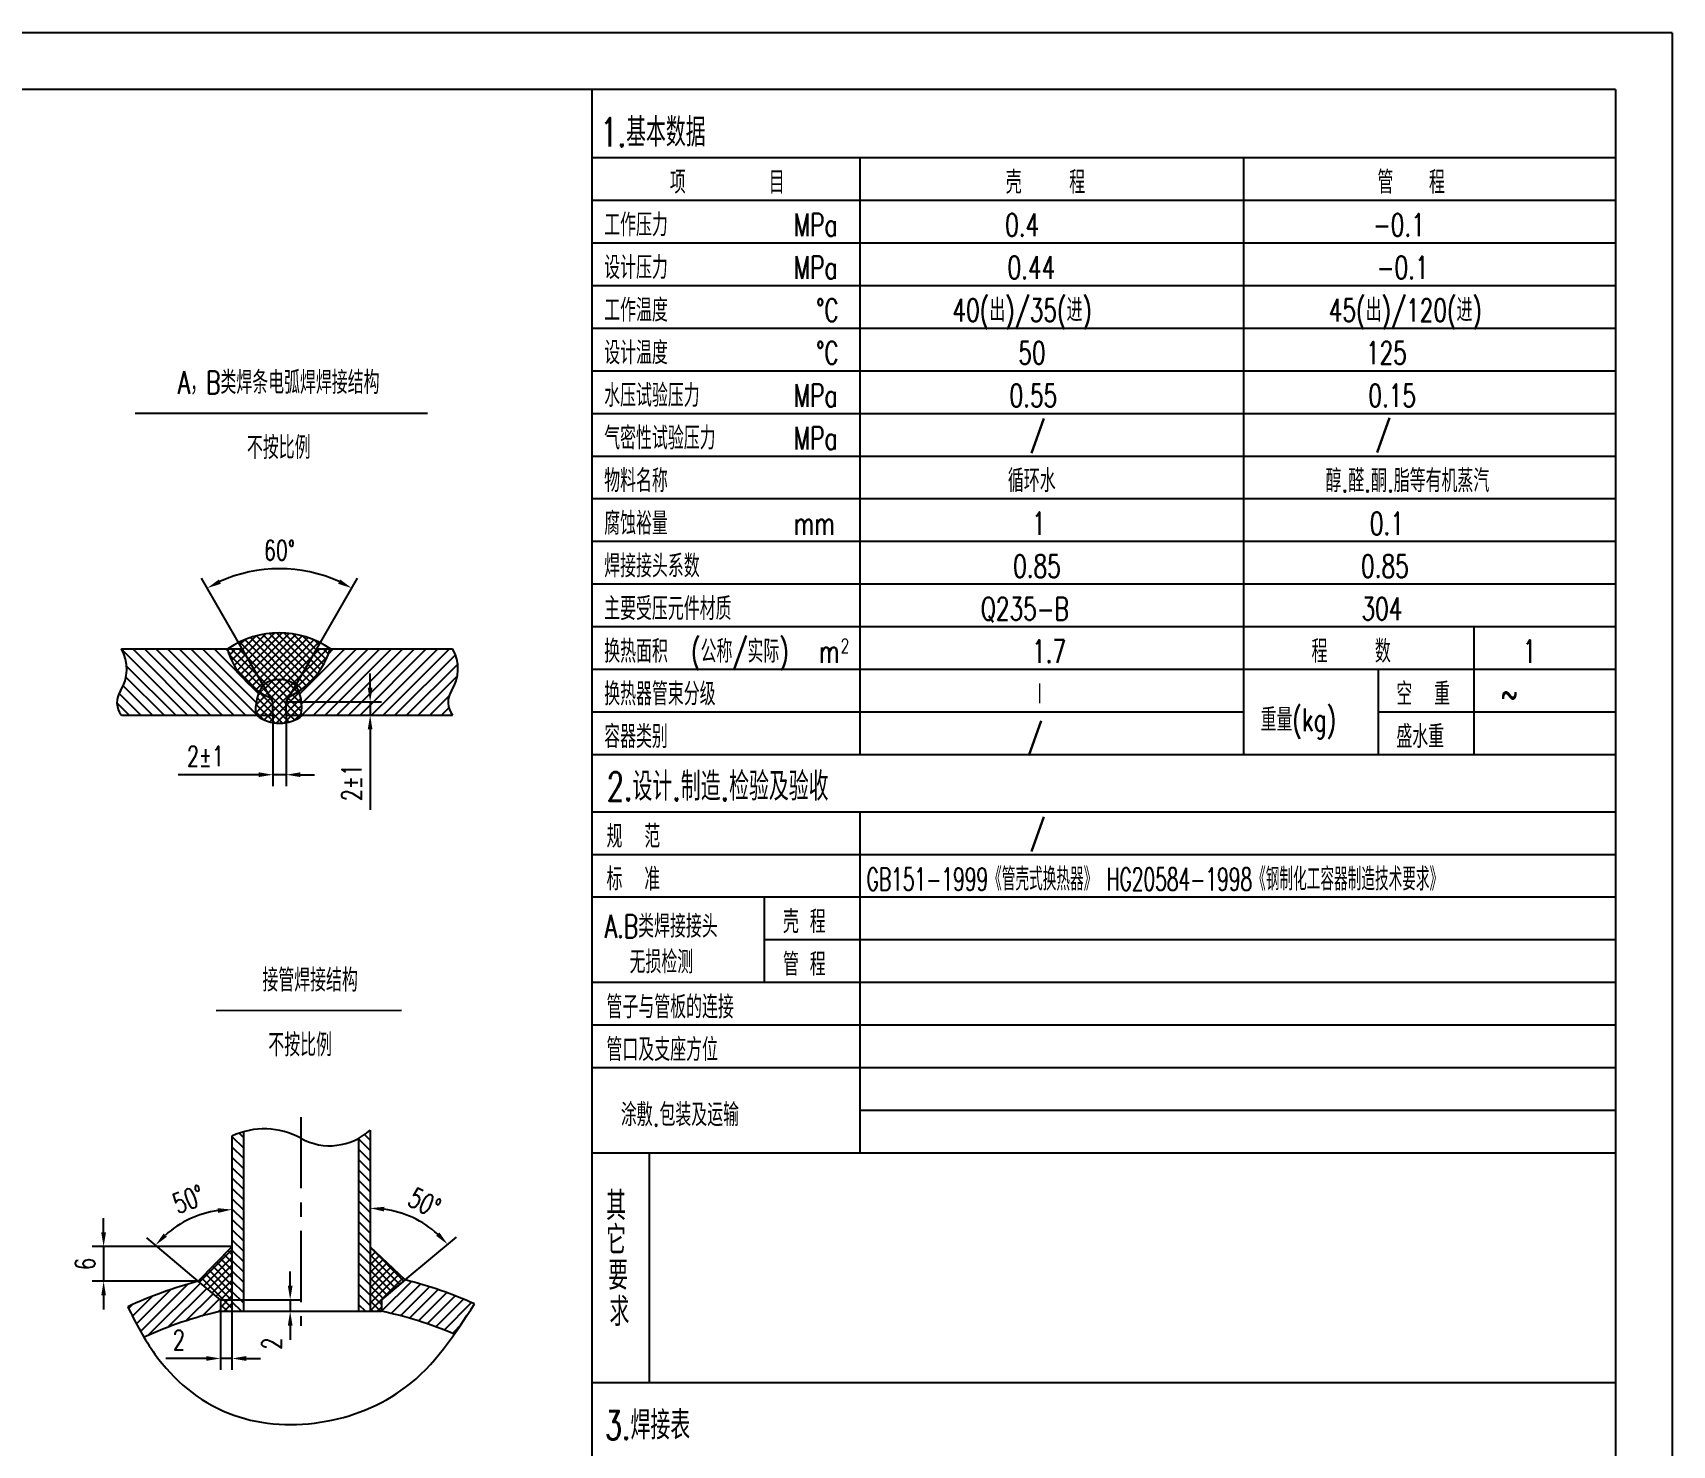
# Model space of a CAD drawing. Header units: millimetres. Extents: x 11130 to 11724, y 3113 to 3954.
# Drawn here: x 11435.4 to 11723.9, y 3705.4 to 3953.9 of the extents above; entities that cross this region are included whole.
import ezdxf
from ezdxf.enums import TextEntityAlignment as Align

# ---------------------------------------------------------------- set-up
doc = ezdxf.new("R2010")
doc.units = ezdxf.units.MM
doc.linetypes.add('CENTER', pattern=[2, 1.25, -0.25, 0.25, -0.25])
for name, color, linetype in [('1轮廓实线层', 7, 'Continuous'), ('2', 3, 'CENTER'), ('2细线层', 4, 'Continuous'), ('3中心线层', 1, 'CENTER'), ('6文字层', 3, 'Continuous'), ('7标注层', 4, 'Continuous'), ('剖面线', 2, 'Continuous')]:
    doc.layers.add(name, color=color, linetype=linetype)
doc.styles.get("Standard").update_dxf_attribs({"font": 'romans.shx', "width": 0.7, "bigfont": 'hztxt.shx'})
doc.dimstyles.new('ISO-25', dxfattribs={"dimtxt": 3.5, "dimasz": 2.5, "dimexe": 2, "dimexo": 0, "dimgap": 1.5, "dimtad": 1, "dimdsep": 46, "dimtxsty": 'Standard', "dimcen": 2.5, "dimclrd": 4, "dimclre": 4, "dimclrt": 3, "dimadec": 0, "dimazin": 0, "dimtfac": 1, "dimtmove": 0, "dimatfit": 0, "dimfxl": 1, "dimarcsym": 0})
pattern_1 = [(45, (8858.7512, 4343.8195), (-1.0229073, 1.0229073), [])]

# ---------------------------------------------------------------- blocks, each defined once
blk = doc.blocks.new('*D19')
at = {"layer": '1轮廓实线层', "color": 4, "lineweight": -2}
for p, q in [((11494.76, 3838.67), (11494.76, 3841.17)), ((11479.98, 3836.17), (11496.76, 3836.17)), ((11479.98, 3833.84), (11496.76, 3833.84)), ((11494.76, 3836.17), (11494.76, 3833.84)), ((11494.76, 3831.34), (11494.76, 3817.18))]:
    blk.add_line(p, q, dxfattribs=at)
at = {"layer": '1轮廓实线层', "color": 4}
for points in [[(11494.34, 3838.67), (11495.17, 3838.67), (11494.76, 3836.17)], [(11494.34, 3831.34), (11495.17, 3831.34), (11494.76, 3833.84)]]:
    blk.add_solid(points, dxfattribs=at)
at = {"layer": 'Defpoints', "color": 0}
for p in [(11479.98, 3836.17), (11479.98, 3833.84), (11494.76, 3833.84)]:
    blk.add_point(p, dxfattribs=at)
at = {"layer": '1轮廓实线层', "color": 3, "insert": (11491.51, 3821.99), "char_height": 3.5, "attachment_point": 5, "rotation": 90}
blk.add_mtext('2±1', dxfattribs=at)
blk = doc.blocks.new('*D20')
at = {"layer": '1轮廓实线层', "color": 4, "lineweight": -2}
for p, q in [((11472.26, 3845.5), (11465.09, 3857.92)), ((11485.36, 3845.5), (11492.53, 3857.92))]:
    blk.add_line(p, q, dxfattribs=at)
blk.add_arc((11478.81, 3834.16), 25.44, 65.6338, 114.3662, dxfattribs=at)
at = {"layer": '1轮廓实线层', "color": 4}
for points in [[(11468.51, 3856.96), (11468.13, 3857.7), (11466.09, 3856.18)], [(11489.5, 3857.7), (11489.12, 3856.96), (11491.53, 3856.18)]]:
    blk.add_solid(points, dxfattribs=at)
at = {"layer": 'Defpoints', "color": 0}
for p in [(11483.23, 3859.2), (11472.26, 3845.5), (11485.36, 3845.5), (11477.65, 3836.17), (11479.98, 3836.17)]:
    blk.add_point(p, dxfattribs=at)
at = {"layer": '1轮廓实线层', "color": 3, "insert": (11478.81, 3862.84), "char_height": 3.5, "attachment_point": 5}
blk.add_mtext('60%%d', dxfattribs=at)
blk = doc.blocks.new('*D21')
at = {"layer": '1轮廓实线层', "color": 4, "lineweight": -2}
for p, q in [((11477.65, 3833.84), (11477.65, 3821.37)), ((11479.98, 3833.84), (11479.98, 3821.37)), ((11475.15, 3823.37), (11460.98, 3823.37)), ((11479.98, 3823.37), (11477.65, 3823.37)), ((11482.48, 3823.37), (11484.98, 3823.37))]:
    blk.add_line(p, q, dxfattribs=at)
at = {"layer": '1轮廓实线层', "color": 4}
for points in [[(11475.15, 3823.79), (11475.15, 3822.96), (11477.65, 3823.37)], [(11482.48, 3823.79), (11482.48, 3822.96), (11479.98, 3823.37)]]:
    blk.add_solid(points, dxfattribs=at)
at = {"layer": 'Defpoints', "color": 0}
for p in [(11477.65, 3833.84), (11479.98, 3833.84), (11479.98, 3823.37)]:
    blk.add_point(p, dxfattribs=at)
at = {"layer": '1轮廓实线层', "color": 3, "insert": (11465.79, 3826.62), "char_height": 3.5, "attachment_point": 5}
blk.add_mtext('2±1', dxfattribs=at)
blk = doc.blocks.new('*D22')
at = {"layer": '1轮廓实线层', "color": 4, "lineweight": -2}
for p, q in [((11480.69, 3733.51), (11480.69, 3736.01)), ((11468.42, 3731.01), (11482.69, 3731.01)), ((11480.69, 3731.01), (11480.69, 3728.99)), ((11470.45, 3728.99), (11482.69, 3728.99)), ((11480.69, 3726.49), (11480.69, 3723.99))]:
    blk.add_line(p, q, dxfattribs=at)
at = {"layer": '1轮廓实线层', "color": 4}
for points in [[(11480.28, 3733.51), (11481.11, 3733.51), (11480.69, 3731.01)], [(11480.28, 3726.49), (11481.11, 3726.49), (11480.69, 3728.99)]]:
    blk.add_solid(points, dxfattribs=at)
at = {"layer": 'Defpoints', "color": 0}
for p in [(11468.42, 3731.01), (11470.45, 3728.99), (11480.69, 3728.99)]:
    blk.add_point(p, dxfattribs=at)
at = {"layer": '1轮廓实线层', "color": 3, "insert": (11477.44, 3723.32), "char_height": 3.5, "attachment_point": 5, "rotation": 90}
blk.add_mtext('2', dxfattribs=at)
blk = doc.blocks.new('*D23')
at = {"layer": '1轮廓实线层', "color": 4, "lineweight": -2}
blk.add_line((11500.94, 3734.51), (11509.93, 3742.05), dxfattribs=at)
blk.add_arc((11494.74, 3729.31), 17.82, 48.0436, 81.9564, dxfattribs=at)
at = {"layer": '1轮廓实线层', "color": 4}
for points in [[(11497.21, 3746.54), (11497.26, 3747.37), (11494.74, 3747.13)], [(11506.96, 3742.85), (11506.36, 3742.28), (11508.39, 3740.77)]]:
    blk.add_solid(points, dxfattribs=at)
at = {"layer": 'Defpoints', "color": 0}
for p in [(11494.74, 3760.85), (11499.85, 3746.38), (11500.94, 3734.51), (11496.77, 3731.01), (11494.74, 3728.99)]:
    blk.add_point(p, dxfattribs=at)
at = {"layer": '1轮廓实线层', "color": 3, "insert": (11504.32, 3748.08), "char_height": 3.5, "attachment_point": 5, "rotation": 332.973}
blk.add_mtext('50%%d', dxfattribs=at)
blk = doc.blocks.new('*D24')
at = {"layer": '7标注层', "color": 4, "lineweight": -2}
for p, q in [((11468.42, 3728.99), (11468.42, 3718.69)), ((11470.45, 3728.99), (11470.45, 3718.69)), ((11465.92, 3720.69), (11458.79, 3720.69)), ((11470.45, 3720.69), (11468.42, 3720.69)), ((11472.95, 3720.69), (11475.45, 3720.69))]:
    blk.add_line(p, q, dxfattribs=at)
at = {"layer": '7标注层', "color": 4}
for points in [[(11465.92, 3721.11), (11465.92, 3720.27), (11468.42, 3720.69)], [(11472.95, 3721.11), (11472.95, 3720.27), (11470.45, 3720.69)]]:
    blk.add_solid(points, dxfattribs=at)
at = {"layer": 'Defpoints', "color": 0}
for p in [(11468.42, 3728.99), (11470.45, 3728.99), (11470.45, 3720.69)]:
    blk.add_point(p, dxfattribs=at)
at = {"layer": '7标注层', "color": 3, "insert": (11461.11, 3723.94), "char_height": 3.5, "attachment_point": 5}
blk.add_mtext('2', dxfattribs=at)
blk = doc.blocks.new('*D25')
at = {"layer": '1轮廓实线层', "color": 4, "lineweight": -2}
for p, q in [((11447.87, 3742.86), (11447.87, 3745.36)), ((11470.45, 3740.36), (11445.87, 3740.36)), ((11447.87, 3740.36), (11447.87, 3734.28)), ((11464.52, 3734.28), (11445.87, 3734.28)), ((11447.87, 3731.78), (11447.87, 3729.28))]:
    blk.add_line(p, q, dxfattribs=at)
at = {"layer": '1轮廓实线层', "color": 4}
for points in [[(11447.45, 3742.86), (11448.28, 3742.86), (11447.87, 3740.36)], [(11447.45, 3731.78), (11448.28, 3731.78), (11447.87, 3734.28)]]:
    blk.add_solid(points, dxfattribs=at)
at = {"layer": 'Defpoints', "color": 0}
for p in [(11470.45, 3740.36), (11447.87, 3734.28), (11464.52, 3734.28)]:
    blk.add_point(p, dxfattribs=at)
at = {"layer": '1轮廓实线层', "color": 3, "insert": (11444.62, 3737.32), "char_height": 3.5, "attachment_point": 5, "rotation": 90}
blk.add_mtext('6', dxfattribs=at)
blk = doc.blocks.new('*D26')
at = {"layer": '1轮廓实线层', "color": 4, "lineweight": -2}
blk.add_line((11464.52, 3734.28), (11455.45, 3741.89), dxfattribs=at)
blk.add_arc((11470.45, 3729.31), 17.57, 98.1589, 131.8411, dxfattribs=at)
at = {"layer": '1轮廓实线层', "color": 4}
for points in [[(11467.92, 3747.12), (11467.98, 3746.29), (11470.45, 3746.88)], [(11459.02, 3742.11), (11458.43, 3742.69), (11456.99, 3740.61)]]:
    blk.add_solid(points, dxfattribs=at)
at = {"layer": 'Defpoints', "color": 0}
for p in [(11470.45, 3759.81), (11460.79, 3743.99), (11464.52, 3734.28), (11468.42, 3731.01), (11470.45, 3728.99)]:
    blk.add_point(p, dxfattribs=at)
at = {"layer": '1轮廓实线层', "color": 3, "insert": (11462.82, 3748.69), "char_height": 3.5, "attachment_point": 5, "rotation": 21.4748}
blk.add_mtext('50%%d', dxfattribs=at)

msp = doc.modelspace()

# ---------------------------------------------------------------- hatches: boundary and pattern name
at = {"layer": '剖面线'}
h = msp.add_hatch(dxfattribs=at)
h.set_pattern_fill('ANSI37', color=256, scale=0.3, style=0)
h.paths.add_polyline_path([(11485.361, 3845.499), (11485.988, 3846.586, 0.2389533), (11471.619, 3846.615), (11472.263, 3845.499), (11475.93, 3839.147, -0.3447748), (11481.681, 3839.126)])
h.paths.add_polyline_path([(11472.263, 3845.499), (11469.649, 3845.499, 0.1886948), (11475.255, 3837.927, -0.0474397), (11475.943, 3839.125)])
h.paths.add_polyline_path([(11481.644, 3839.061, -0.0414633), (11482.178, 3838.036, 0.0109777), (11482.673, 3838.378, 0.1639626), (11487.745, 3845.499), (11485.361, 3845.499)])
h.paths.add_polyline_path([(11475.994, 3839.197, 0.0030249), (11475.943, 3839.125), (11477.646, 3836.175), (11477.646, 3833.844), (11477.646, 3832.525, 0.0911338), (11479.977, 3832.515), (11479.977, 3833.844), (11479.977, 3836.175), (11481.644, 3839.061, 0.0078822), (11481.523, 3839.245, 0.3281331)])
h.paths.add_polyline_path([(11475.255, 3837.927, 0.144306), (11474.68, 3833.844), (11477.646, 3833.844), (11477.646, 3836.175), (11477.217, 3836.919, -0.0427357)])
h.paths.add_polyline_path([(11479.977, 3836.175), (11479.977, 3833.844), (11482.563, 3833.844, 0.0841643), (11482.672, 3836.175)])
h.paths.add_polyline_path([(11480.509, 3837.096), (11479.977, 3836.175), (11482.672, 3836.175, 0.0693033), (11482.178, 3838.036, -0.0350218)])
h.paths.add_polyline_path([(11480.509, 3837.096, 0.0350218), (11482.178, 3838.036, 0.0414633), (11481.644, 3839.061)])
h.paths.add_polyline_path([(11474.788, 3833.844, 0.1239336), (11477.646, 3832.525), (11477.646, 3833.844)])
h.paths.add_polyline_path([(11479.977, 3833.844), (11479.977, 3832.515, 0.1259703), (11482.887, 3833.844)])
h = msp.add_hatch(dxfattribs=at)
h.set_pattern_fill('ANSI31', color=256, scale=0.455716, style=0)
h.set_pattern_definition([(45, (8854.8111, 4342.7652), (-1.0231107, 1.0231107), [])])
h.paths.add_polyline_path([(11509.268, 3833.844, -0.3176902), (11509.087, 3838.127, 0.2811948), (11509.268, 3845.499), (11487.745, 3845.499, -0.1639626), (11482.673, 3838.378, -0.0109777), (11482.178, 3838.036, -0.1543681), (11482.563, 3833.844)])
at = {"layer": '剖面线', "lineweight": 0}
h = msp.add_hatch(dxfattribs=at)
h.set_pattern_fill('ANSI37', color=2, scale=0.30793, style=0)
h.set_pattern_definition([(45, (10185.2813, 3433.9964), (-0.6913217, 0.6913217), []), (135, (10185.2813, 3433.9964), (-0.6913217, -0.6913217), [])])
h.paths.add_polyline_path([(11475.943, 3839.125, 0.0474397), (11475.255, 3837.927, 0.0427357), (11477.217, 3836.919)])
at = {"layer": '剖面线'}
h = msp.add_hatch(dxfattribs=at)
h.set_pattern_fill('ANSI31', color=256, scale=0.405, angle=90, style=0)
h.set_pattern_definition([(135, (8858.7512, 4343.8195), (-0.90925093, -0.90925093), [])])
h.paths.add_polyline_path([(11470.446, 3731.01), (11472.471, 3731.01), (11472.471, 3760.569, 0.040566), (11470.446, 3759.808)])
h.paths.add_polyline_path([(11470.446, 3731.01), (11470.446, 3728.985), (11472.471, 3728.985), (11472.471, 3731.01)])
h.paths.add_polyline_path([(11494.741, 3760.848, -0.0594587), (11492.716, 3759.402), (11492.716, 3728.985), (11494.741, 3728.985)])
h = msp.add_hatch(dxfattribs=at)
h.set_pattern_fill('ANSI37', color=256, scale=0.3, style=0)
h.paths.add_polyline_path([(11470.446, 3740.356), (11464.522, 3734.282), (11468.422, 3731.01), (11470.446, 3731.01)])
h.paths.add_polyline_path([(11470.446, 3731.01), (11468.422, 3731.01), (11468.422, 3728.985), (11470.446, 3728.985)])
h.paths.add_polyline_path([(11494.741, 3740.356), (11494.741, 3728.985), (11496.766, 3728.985), (11496.766, 3731.01), (11500.941, 3734.514)])
h = msp.add_hatch(dxfattribs=at)
h.set_pattern_fill('ANSI31', color=256, scale=0.455625, style=0)
h.set_pattern_definition(pattern_1)
h.paths.add_polyline_path([(11468.422, 3728.985), (11468.422, 3731.01), (11464.522, 3734.282, 0.0453386), (11452.105, 3729.763, 0.0491724), (11455.019, 3724.42, -0.0530297)])
h = msp.add_hatch(dxfattribs=at)
h.set_pattern_fill('ANSI31', color=256, scale=0.455625, style=0)
h.set_pattern_definition(pattern_1)
h.paths.add_polyline_path([(11509.574, 3724.966, 0.0426309), (11513.124, 3730.284, 0.0442459), (11500.941, 3734.514), (11496.766, 3731.01), (11496.766, 3728.99, -0.0502695)])

# ---------------------------------------------------------------- linework, layer by layer
for p, q in [((11533.854, 3604.163), (11533.854, 3943.871)), ((11713.854, 3931.871), (11533.854, 3931.871)), ((11450.991, 3845.499), (11472.263, 3845.499)), ((11477.646, 3836.175), (11472.263, 3845.499)), ((11479.977, 3836.175), (11485.361, 3845.499)), ((11485.361, 3845.499), (11509.268, 3845.499)), ((11450.991, 3833.844), (11477.646, 3833.844)), ((11477.646, 3833.844), (11477.646, 3836.175)), ((11479.977, 3833.844), (11479.977, 3836.175)), ((11479.977, 3833.844), (11509.268, 3833.844)), ((11713.854, 3826.871), (11533.854, 3826.871)), ((11713.854, 3816.805), (11533.854, 3816.805)), ((11533.854, 3716.449), (11713.854, 3716.449))]:
    msp.add_line(p, q)
at = {"lineweight": 25}
for p, q in [((11470.446, 3759.808), (11470.446, 3728.985)), ((11472.471, 3760.569), (11472.471, 3728.985)), ((11492.716, 3759.402), (11492.716, 3728.985)), ((11494.741, 3760.848), (11494.741, 3728.985)), ((11464.522, 3734.282), (11470.446, 3740.356)), ((11500.941, 3734.514), (11494.741, 3740.356)), ((11468.422, 3731.01), (11464.522, 3734.282)), ((11500.941, 3734.514), (11496.766, 3731.01)), ((11496.766, 3731.01), (11500.941, 3734.514)), ((11468.422, 3731.01), (11468.422, 3728.985)), ((11496.766, 3731.01), (11496.766, 3728.99)), ((11496.766, 3731.01), (11496.766, 3728.985)), ((11468.422, 3728.985), (11496.766, 3728.985))]:
    msp.add_line(p, q, dxfattribs=at)
for centre, radius, start, end in [((11478.775, 3832.425), 15.892, 55.45413, 124.64686), ((11478.837, 3838.862), 6.448, 231.09642, 308.90358)]:
    msp.add_arc(centre, radius, start, end)
at = {"linetype": 'Continuous'}
for centre, radius, start, end in [((11482.127, 3848.877), 12.927, 195.14621, 247.91666), ((11474.643, 3849.465), 13.689, 305.91551, 343.16156), ((11478.792, 3835.462), 4.666, 51.74129, 127.8329), ((11481.895, 3834.91), 7.293, 143.87102, 188.40591), ((11474.643, 3849.465), 13.689, 295.37658, 305.91551), ((11475.743, 3835.331), 6.981, 347.69567, 34.10084)]:
    msp.add_arc(centre, radius, start, end, dxfattribs=at)
at = {"lineweight": 25}
for centre, radius, start, end in [((11483.181, 3663.696), 73.011, 104.80699, 115.19073), ((11483.181, 3663.696), 73.011, 65.78774, 75.92155), ((11483.181, 3663.696), 73.011, 65.78774, 75.92155), ((11483.181, 3663.696), 66.937, 102.7382, 114.88033), ((11483.205, 3663.441), 66.937, 66.80052, 78.31174), ((11483.205, 3663.441), 66.937, 66.80052, 78.31174)]:
    msp.add_arc(centre, radius, start, end, dxfattribs=at)
at = {"layer": '1轮廓实线层'}
for q in [(11154.854, 3943.871), (11713.854, 3122.871)]:
    msp.add_line((11713.854, 3943.871), q, dxfattribs=at)
at = {"layer": '2细线层'}
for p, q in [((11723.854, 3953.871), (11129.854, 3953.871)), ((11723.854, 3953.871), (11723.854, 3112.871)), ((11453.428, 3886.99), (11504.869, 3886.99)), ((11467.686, 3781.926), (11500.262, 3781.93))]:
    msp.add_line(p, q, dxfattribs=at)
for centre, radius, start, end in [((11444.864, 3841.962), 7.075, 327.17794, 30.00076), ((11503.141, 3841.962), 7.075, 327.17794, 30.00076), ((11453.931, 3836.114), 3.714, 147.17794, 217.67611), ((11512.208, 3836.114), 3.714, 147.17794, 217.67611), ((11476.139, 3747.732), 13.35, 61.08462, 115.2374), ((11487.67, 3768.608), 10.498, 241.08462, 312.34415)]:
    msp.add_arc(centre, radius, start, end, dxfattribs=at)
msp.add_spline([(11452.105, 3729.763), (11456.904, 3721.433), (11469.82, 3711.072), (11500.992, 3715.621), (11513.124, 3730.284)], degree=3, dxfattribs=at)
at = {"layer": '3中心线层', "color": 1, "ltscale": 10}
msp.add_line((11482.594, 3763.122), (11482.594, 3726.434), dxfattribs=at)
at = {"layer": '6文字层'}
for p, q in [((11580.9, 3931.871), (11580.9, 3826.871)), ((11648.4, 3931.871), (11648.4, 3849.371)), ((11713.854, 3924.371), (11533.854, 3924.371)), ((11713.854, 3916.871), (11533.854, 3916.871)), ((11713.854, 3909.371), (11533.854, 3909.371)), ((11713.854, 3901.871), (11533.854, 3901.871)), ((11713.854, 3894.371), (11533.854, 3894.371)), ((11713.854, 3886.871), (11533.854, 3886.871)), ((11713.854, 3879.371), (11533.854, 3879.371)), ((11713.854, 3871.871), (11533.854, 3871.871)), ((11713.854, 3864.371), (11533.854, 3864.371)), ((11713.854, 3856.871), (11533.854, 3856.871)), ((11713.854, 3849.371), (11533.854, 3849.371)), ((11648.4, 3849.371), (11648.4, 3826.871)), ((11688.945, 3849.371), (11688.945, 3826.871)), ((11713.854, 3841.871), (11533.854, 3841.871)), ((11672.129, 3841.847), (11672.129, 3826.86)), ((11648.4, 3834.371), (11533.854, 3834.371)), ((11713.854, 3834.371), (11672.129, 3834.371)), ((11713.854, 3834.371), (11674.629, 3834.371)), ((11580.9, 3816.805), (11580.9, 3756.805)), ((11713.854, 3809.305), (11533.854, 3809.305)), ((11713.854, 3801.805), (11533.854, 3801.805)), ((11564.062, 3801.805), (11564.062, 3786.805)), ((11713.854, 3794.305), (11564.062, 3794.305)), ((11713.854, 3786.805), (11533.854, 3786.805)), ((11713.854, 3779.305), (11533.854, 3779.305)), ((11713.854, 3771.805), (11533.854, 3771.805)), ((11713.854, 3764.305), (11580.9, 3764.305)), ((11713.854, 3756.805), (11533.854, 3756.805)), ((11543.856, 3756.805), (11543.856, 3716.449))]:
    msp.add_line(p, q, dxfattribs=at)
at = {"layer": '剖面线'}
for p, q in [((11462.599, 3833.844), (11450.944, 3845.499)), ((11464.645, 3833.844), (11452.99, 3845.499)), ((11466.692, 3833.844), (11455.036, 3845.499)), ((11468.738, 3833.844), (11457.082, 3845.499)), ((11470.784, 3833.844), (11459.129, 3845.499)), ((11472.83, 3833.844), (11461.175, 3845.499)), ((11474.876, 3833.844), (11463.221, 3845.499)), ((11474.919, 3835.847), (11465.267, 3845.499)), ((11475.262, 3837.551), (11467.313, 3845.499)), ((11470.141, 3844.718), (11469.36, 3845.499)), ((11460.553, 3833.844), (11451.92, 3842.477)), ((11458.507, 3833.844), (11451.797, 3840.553)), ((11454.414, 3833.844), (11450.568, 3837.69)), ((11456.46, 3833.844), (11451.294, 3839.01)), ((11452.368, 3833.844), (11450.219, 3835.993))]:
    msp.add_line(p, q, dxfattribs=at)

# ---------------------------------------------------------------- texts
at = {"layer": '2', "linetype": 'ByBlock', "width": 0.7}
for s, height, p in [('1.基本数据', 5, (11535.291, 3933.871)), ('项       目', 4, (11547.49, 3925.571)), ('管   程', 4, (11672, 3925.571)), ('工作压力', 4, (11535.941, 3918.071)), ('MPa', 4, (11569.313, 3918.071)), ('-0.1', 4, (11671.209, 3918.071)), ('设计压力', 4, (11535.941, 3910.571)), ('MPa', 4, (11569.313, 3910.571)), ('-0.1', 4, (11671.87, 3910.571)), ('工作温度', 4, (11535.941, 3903.071)), ('%%DC', 4, (11573.236, 3903.071)), ('45(出)/120(进)', 4, (11663.427, 3903.071)), ('设计温度', 4, (11535.941, 3895.571)), ('%%dC', 4, (11573.236, 3895.571)), ('125', 4, (11669.967, 3895.571)), ('水压试验压力', 4, (11535.941, 3888.071)), ('0.15', 4, (11670.384, 3888.071)), ('/', 4, (11671.719, 3881.379)), ('气密性试验压力', 4, (11535.941, 3880.571)), ('物料名称', 4, (11535.941, 3873.071)), ('醇.醛.酮.脂等有机蒸汽', 4, (11662.863, 3873.071)), ('腐蚀裕量', 4, (11535.941, 3865.571)), ('0.1', 4, (11670.658, 3865.571)), ('焊接接头系数', 4, (11535.941, 3858.071)), ('0.85', 4, (11669.107, 3858.071)), ('主要受压元件材质', 4, (11535.941, 3850.571)), ('换热面积', 4, (11535.941, 3843.071)), ('(公称/实际)', 4, (11551.223, 3843.071)), ('m', 4, (11573.739, 3843.071)), ('2', 2.5, (11577.55, 3844.799)), ('1.7', 4, (11611.204, 3843.071)), ('换热器管束分级', 4, (11535.941, 3835.571)), ('Ⅰ', 4, (11611.155, 3835.571)), ('重量(kg)', 4, (11651.444, 3831.04)), ('容器类别', 4, (11535.941, 3828.071)), ('/', 4, (11610.397, 3828.071)), ('2.设计.制造.检验及验收', 5, (11536.42, 3818.805)), ('规  范', 4, (11536.354, 3810.505)), ('标  准', 4, (11536.354, 3803.005)), ('A.B类焊接接头', 4, (11536.041, 3794.709)), ('无损检测', 4, (11540.408, 3788.416)), ('管子与管板的连接', 4, (11536.354, 3780.505)), ('管口及支座方位', 4, (11536.354, 3773.005)), ('涂敷.包装及运输', 4, (11538.866, 3761.553)), ('其', 5, (11536.281, 3745.018)), ('它', 5, (11536.281, 3739.047)), ('要', 5, (11536.635, 3732.786)), ('求', 5, (11536.87, 3726.408)), ('3.焊接表', 5, (11536.073, 3706.449))]:
    msp.add_text(s, height=height, dxfattribs=at).set_placement(p)
at = {"layer": '6文字层'}
for s, width, p in [('壳    程', 0.7, (11606.606, 3925.571)), ('0.4', 0.7, (11606.487, 3918.071)), ('0.44', 0.7, (11606.906, 3910.571)), ('40(出)/35(进)', 0.7, (11597.214, 3903.071)), ('50', 0.7, (11608.809, 3895.571)), ('MPa', 0.7, (11569.313, 3888.071)), ('0.55', 0.7, (11607.253, 3888.071)), ('/', 0.7, (11610.875, 3881.292)), ('MPa', 0.7, (11569.313, 3880.571)), ('循环水', 0.7, (11606.973, 3873.071)), ('mm', 0.7, (11569.313, 3865.571)), ('1', 0.7, (11611.204, 3865.571)), ('0.85', 0.7, (11607.889, 3858.071)), ('Q235-B', 0.7, (11602.206, 3850.571)), ('304', 0.7, (11669.176, 3850.571)), ('程    数', 0.7, (11660.4, 3843.071)), ('1', 0.7, (11697.532, 3843.071)), ('空  重', 0.7, (11675.32, 3835.571)), ('~', 0.7, (11693.772, 3835.595)), ('盛水重', 0.7, (11675.32, 3828.071)), ('/', 0.7, (11610.875, 3811.224)), ('GB151-1999《管壳式换热器》 HG20584-1998《钢制化工容器制造技术要求》', 0.6, (11582.101, 3803.005)), ('壳 程', 0.7, (11567.392, 3795.505)), ('管 程', 0.7, (11567.392, 3788.005))]:
    msp.add_text(s, height=4, dxfattribs=dict(at, width=width)).set_placement(p)
at = {"layer": '6文字层', "lineweight": 15, "width": 0.7}
for s, p in [('A，B类焊条电弧焊焊接结构', (11478.681, 3892.501)), ('不按比例', (11478.681, 3881.114)), ('接管焊接结构', (11484.207, 3787.436)), ('不按比例', (11482.45, 3776.05))]:
    msp.add_text(s, height=4, dxfattribs=at).set_placement(p, align=Align.MIDDLE)

# ---------------------------------------------------------------- dimensions: what is measured, and where the dimension line sits
at = {"layer": '1轮廓实线层'}
for base, line1, line2, text, picture, middle in [((11483.229, 3859.205), ((11479.977, 3836.175), (11485.361, 3845.499)), ((11477.646, 3836.175), (11472.263, 3845.499)), '60%%d', '*D20', (11478.812, 3859.591)), ((11460.791, 3743.992), ((11470.446, 3759.808), (11470.446, 3728.985)), ((11468.422, 3731.01), (11464.522, 3734.282)), '50%%d', '*D26', (11464.014, 3745.662)), ((11499.853, 3746.385), ((11494.741, 3760.848), (11494.741, 3728.985)), ((11500.941, 3734.514), (11496.766, 3731.01)), '50%%d', '*D23', (11502.84, 3745.187))]:
    dim = msp.add_angular_dim_2l(base=base, line1=line1, line2=line2, text=text, dimstyle='ISO-25', dxfattribs=at)
    dim.commit()
    dim.dimension.update_dxf_attribs({"geometry": picture, "text_midpoint": middle, "dimtype": 162})
for base, p1, p2, text, picture, middle in [((11494.755, 3833.844), (11479.977, 3836.175), (11479.977, 3833.844), '2±1', '*D19', (11494.755, 3821.988)), ((11447.867, 3734.282), (11470.446, 3740.356), (11464.522, 3734.282), '6', '*D25', (11447.867, 3737.319))]:
    dim = msp.add_linear_dim(base=base, p1=p1, p2=p2, angle=90, text=text, dimstyle='ISO-25', dxfattribs=at)
    dim.commit()
    dim.dimension.update_dxf_attribs({"geometry": picture, "text_midpoint": middle, "dimtype": 160})
dim = msp.add_linear_dim(base=(11479.977, 3823.374), p1=(11477.646, 3833.844), p2=(11479.977, 3833.844), text='2±1', dimstyle='ISO-25', dxfattribs=at)
dim.commit()
dim.dimension.update_dxf_attribs({"geometry": '*D21', "text_midpoint": (11465.791, 3823.374), "dimtype": 160})
dim = msp.add_linear_dim(base=(11480.693, 3728.985), p1=(11468.422, 3731.01), p2=(11470.446, 3728.985), angle=90, text='2', dimstyle='ISO-25', override={"dimtmove": 1}, dxfattribs=at)
dim.commit()
dim.dimension.update_dxf_attribs({"geometry": '*D22', "text_midpoint": (11480.693, 3723.315), "dimtype": 160})
at = {"layer": '7标注层'}
dim = msp.add_linear_dim(base=(11470.446, 3720.692), p1=(11468.422, 3728.985), p2=(11470.446, 3728.985), text='2', dimstyle='ISO-25', dxfattribs=at)
dim.commit()
dim.dimension.update_dxf_attribs({"geometry": '*D24', "text_midpoint": (11461.105, 3720.692), "dimtype": 160})

doc.saveas('drawing.dxf')
